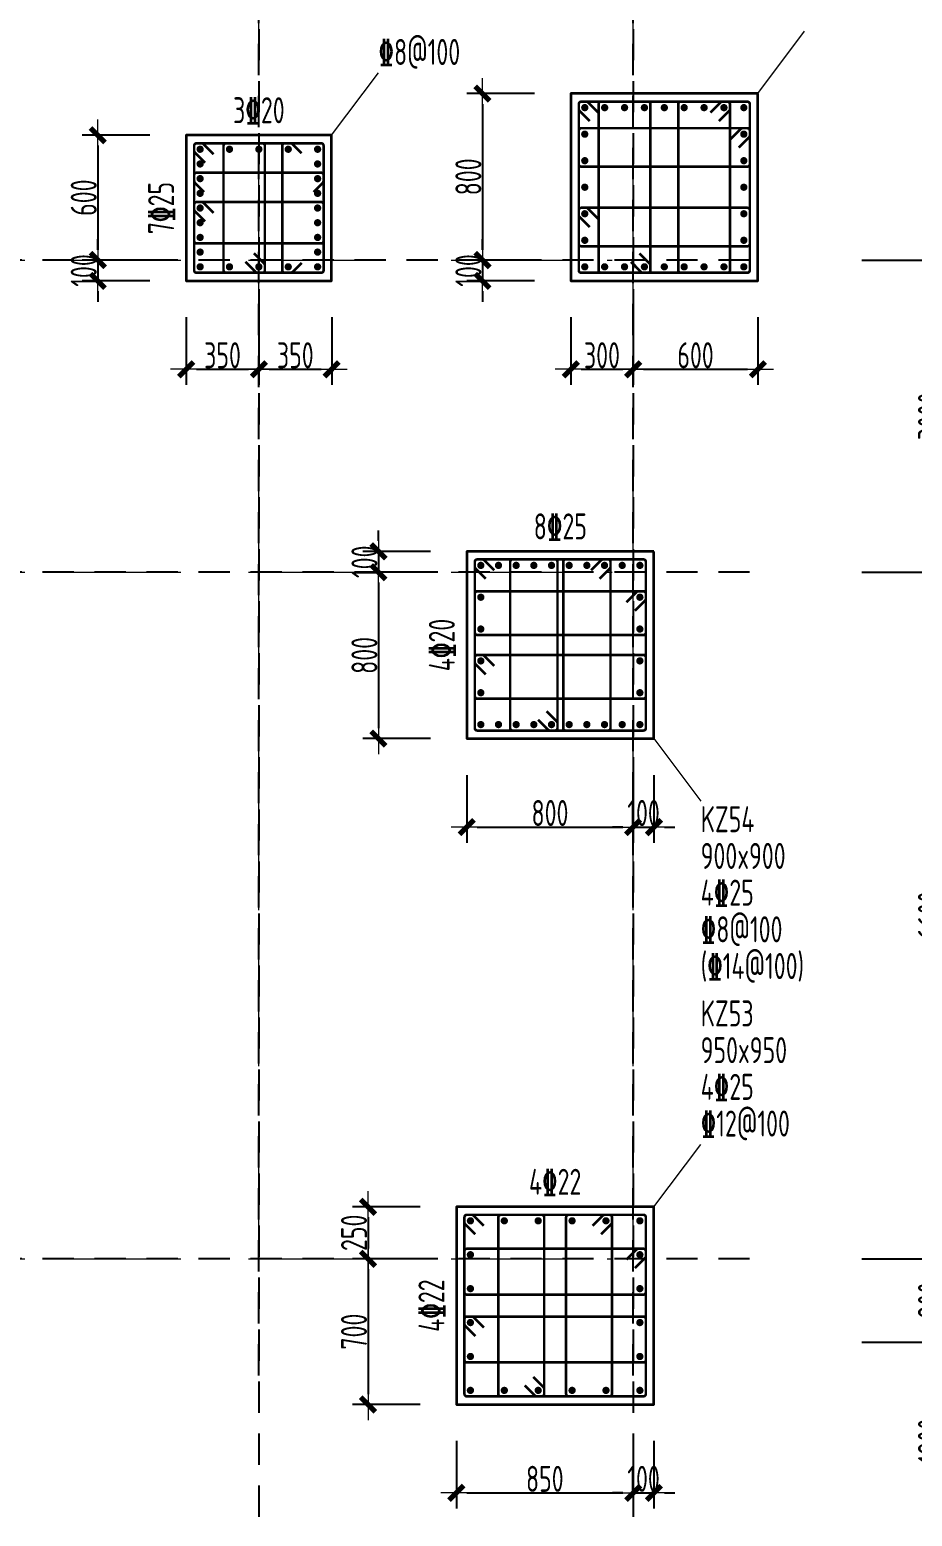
# Model space of a CAD drawing. Header units: millimetres. Extents: x 539196 to 807275, y 431843 to 1156631.
# Drawn here: x 644063 to 652553, y 907384 to 921673 of the extents above; entities that cross this region are included whole.
import ezdxf
from ezdxf.enums import TextEntityAlignment as Align

# ---------------------------------------------------------------- set-up
doc = ezdxf.new("R2010")
doc.units = ezdxf.units.MM
doc.header["$MEASUREMENT"] = 0
for name, pattern in [('DOTE', [2.42, 2, -0.2, 0.02, -0.2]), ('点划线', [1850, 1200, -300, 50, -300]), ('虚线', [500, 300, -200])]:
    doc.linetypes.add(name, pattern=pattern)
doc.layers.add('DOTE', color=1, linetype='DOTE')
for name, color, linetype, lineweight in [('柱原位标注', 7, 'Continuous', 18), ('柱尺寸标注', 3, 'Continuous', 18), ('柱标注引线', 2, 'Continuous', 18), ('柱箍筋', 1, 'Continuous', 25), ('柱纵筋', 1, 'Continuous', 70), ('柱集中标注', 2, 'Continuous', 18), ('砼柱', 2, 'Continuous', 35), ('网格', 9, '点划线', 18), ('轴线标注', 3, 'Continuous', 18)]:
    doc.layers.add(name, color=color, linetype=linetype, lineweight=lineweight)
doc.styles.add('样式 1_yjk_yjk_yjk_yjk', font='yjkeng.shx', dxfattribs={"width": 0.7, "bigfont": 'yjkchn.shx'})
doc.dimstyles.new('盈建科结构_yjk_yjk_yjk_yjk', dxfattribs={"dimscale": 100, "dimtxt": 2.5, "dimasz": 1, "dimexe": 1.5, "dimexo": 0.625, "dimgap": 0.1, "dimtad": 1, "dimdec": 0, "dimrnd": 1, "dimzin": 0, "dimdsep": 46, "dimtxsty": '样式 1_yjk_yjk_yjk_yjk', "dimblk": '_yjkbk', "dimblk1": 'ARCHTICK', "dimblk2": 'ARCHTICK', "dimcen": 0.09, "dimadec": 0, "dimazin": 0, "dimtfac": 1, "dimtdec": 4, "dimtix": 1, "dimtmove": 2, "dimatfit": 3, "dimfxl": 0, "dimtolj": 1, "dimtzin": 0, "dimarcsym": 0})

# ---------------------------------------------------------------- blocks, each defined once
blk = doc.blocks.new('_yjkbk')
blk.add_line((-1, 0), (1.5, 0))
blk.add_lwpolyline([(-0.7, -0.7, 0.5, 0.5, 0), (0.7, 0.7, 0.5, 0.5, 0)], format="xyseb")
blk = doc.blocks.new('*D1530')
at = {"layer": 'Defpoints', "color": 0}
for p in [(645568, 919259), (646268, 919259), (646268, 918409)]:
    blk.add_point(p, dxfattribs=at)
at = {"layer": '柱尺寸标注', "color": 0, "lineweight": -2}
for p, q in [((645568, 918909), (645568, 918259)), ((646268, 918909), (646268, 918259)), ((645668, 918409), (646168, 918409))]:
    blk.add_line(p, q, dxfattribs=at)
at = {"layer": '柱尺寸标注', "color": 0, "lineweight": -2, "xscale": 100, "yscale": 100, "zscale": 100, "rotation": 180}
blk.add_blockref('_yjkbk', (645568, 918409), dxfattribs=at)
at = {"layer": '柱尺寸标注', "color": 0, "lineweight": -2, "xscale": 100, "yscale": 100, "zscale": 100}
blk.add_blockref('_yjkbk', (646268, 918409), dxfattribs=at)
at = {"layer": '柱尺寸标注', "color": 0, "insert": (645918, 918544), "char_height": 250, "attachment_point": 5, "style": '样式 1_yjk_yjk_yjk_yjk'}
blk.add_mtext('\\A1;350', dxfattribs=at)
blk = doc.blocks.new('_ARCHTICK')
at = {"color": 0, "linetype": 'ByBlock', "const_width": 0.15}
blk.add_lwpolyline([(-0.5, -0.5), (0.5, 0.5)], dxfattribs=at)
blk = doc.blocks.new('*D1531')
at = {"layer": 'Defpoints', "color": 0}
for p in [(646268, 919259), (646968, 919259), (646968, 918409)]:
    blk.add_point(p, dxfattribs=at)
at = {"layer": '柱尺寸标注', "color": 0, "lineweight": -2}
for p, q in [((646268, 918909), (646268, 918259)), ((646968, 918909), (646968, 918259)), ((646368, 918409), (646868, 918409))]:
    blk.add_line(p, q, dxfattribs=at)
at = {"layer": '柱尺寸标注', "color": 0, "lineweight": -2, "xscale": 100, "yscale": 100, "zscale": 100, "rotation": 180}
blk.add_blockref('_yjkbk', (646268, 918409), dxfattribs=at)
at = {"layer": '柱尺寸标注', "color": 0, "lineweight": -2, "xscale": 100, "yscale": 100, "zscale": 100}
blk.add_blockref('_yjkbk', (646968, 918409), dxfattribs=at)
at = {"layer": '柱尺寸标注', "color": 0, "insert": (646618, 918544), "char_height": 250, "attachment_point": 5, "style": '样式 1_yjk_yjk_yjk_yjk'}
blk.add_mtext('\\A1;350', dxfattribs=at)
blk = doc.blocks.new('*D1532')
at = {"layer": 'Defpoints', "color": 0}
for p in [(645568, 920659), (644718, 919459), (645568, 919459)]:
    blk.add_point(p, dxfattribs=at)
at = {"layer": '柱尺寸标注', "color": 0, "lineweight": -2}
for p, q in [((645218, 920659), (644568, 920659)), ((644718, 920559), (644718, 919559)), ((645218, 919459), (644568, 919459))]:
    blk.add_line(p, q, dxfattribs=at)
at = {"layer": '柱尺寸标注', "color": 0, "lineweight": -2, "xscale": 100, "yscale": 100, "zscale": 100}
for p, rotation in [((644718, 920659), 90), ((644718, 919459), 270)]:
    blk.add_blockref('_yjkbk', p, dxfattribs=dict(at, rotation=rotation))
at = {"layer": '柱尺寸标注', "color": 0, "insert": (644583, 920059), "char_height": 250, "attachment_point": 5, "rotation": 90, "style": '样式 1_yjk_yjk_yjk_yjk'}
blk.add_mtext('\\A1;600', dxfattribs=at)
blk = doc.blocks.new('*D1533')
at = {"layer": 'Defpoints', "color": 0}
for p in [(645568, 919459), (644718, 919259), (645568, 919259)]:
    blk.add_point(p, dxfattribs=at)
at = {"layer": '柱尺寸标注', "color": 0, "lineweight": -2}
for p, q in [((644718, 919559), (644718, 919659)), ((645218, 919459), (644568, 919459)), ((644718, 919459), (644718, 919259)), ((645218, 919259), (644568, 919259)), ((644718, 919159), (644718, 919059))]:
    blk.add_line(p, q, dxfattribs=at)
at = {"layer": '柱尺寸标注', "color": 0, "lineweight": -2, "xscale": 100, "yscale": 100, "zscale": 100}
for p, rotation in [((644718, 919459), 270), ((644718, 919259), 90)]:
    blk.add_blockref('_yjkbk', p, dxfattribs=dict(at, rotation=rotation))
at = {"layer": '柱尺寸标注', "color": 0, "insert": (644583, 919359), "char_height": 250, "attachment_point": 5, "rotation": 90, "style": '样式 1_yjk_yjk_yjk_yjk'}
blk.add_mtext('\\A1;100', dxfattribs=at)
blk = doc.blocks.new('*D1538')
at = {"layer": 'Defpoints', "color": 0}
for p in [(648168, 908459), (649868, 908459), (649868, 907609)]:
    blk.add_point(p, dxfattribs=at)
at = {"layer": '柱尺寸标注', "color": 0, "lineweight": -2}
for p, q in [((648168, 908109), (648168, 907459)), ((649868, 908109), (649868, 907459)), ((648268, 907609), (649768, 907609))]:
    blk.add_line(p, q, dxfattribs=at)
at = {"layer": '柱尺寸标注', "color": 0, "lineweight": -2, "xscale": 100, "yscale": 100, "zscale": 100, "rotation": 180}
blk.add_blockref('_yjkbk', (648168, 907609), dxfattribs=at)
at = {"layer": '柱尺寸标注', "color": 0, "lineweight": -2, "xscale": 100, "yscale": 100, "zscale": 100}
blk.add_blockref('_yjkbk', (649868, 907609), dxfattribs=at)
at = {"layer": '柱尺寸标注', "color": 0, "insert": (649018, 907744), "char_height": 250, "attachment_point": 5, "style": '样式 1_yjk_yjk_yjk_yjk'}
blk.add_mtext('\\A1;850', dxfattribs=at)
blk = doc.blocks.new('*D1539')
at = {"layer": 'Defpoints', "color": 0}
for p in [(649868, 908459), (650068, 908459), (650068, 907609)]:
    blk.add_point(p, dxfattribs=at)
at = {"layer": '柱尺寸标注', "color": 0, "lineweight": -2}
for p, q in [((649868, 908109), (649868, 907459)), ((650068, 908109), (650068, 907459)), ((649768, 907609), (649668, 907609)), ((649868, 907609), (650068, 907609)), ((650168, 907609), (650268, 907609))]:
    blk.add_line(p, q, dxfattribs=at)
at = {"layer": '柱尺寸标注', "color": 0, "lineweight": -2, "xscale": 100, "yscale": 100, "zscale": 100}
blk.add_blockref('_yjkbk', (649868, 907609), dxfattribs=at)
at = {"layer": '柱尺寸标注', "color": 0, "lineweight": -2, "xscale": 100, "yscale": 100, "zscale": 100, "rotation": 180}
blk.add_blockref('_yjkbk', (650068, 907609), dxfattribs=at)
at = {"layer": '柱尺寸标注', "color": 0, "insert": (649968, 907744), "char_height": 250, "attachment_point": 5, "style": '样式 1_yjk_yjk_yjk_yjk'}
blk.add_mtext('\\A1;100', dxfattribs=at)
blk = doc.blocks.new('*D1540')
at = {"layer": 'Defpoints', "color": 0}
for p in [(648168, 910359), (647318, 909859), (648168, 909859)]:
    blk.add_point(p, dxfattribs=at)
at = {"layer": '柱尺寸标注', "color": 0, "lineweight": -2}
for p, q in [((647818, 910359), (647168, 910359)), ((647318, 910259), (647318, 909959)), ((647818, 909859), (647168, 909859))]:
    blk.add_line(p, q, dxfattribs=at)
at = {"layer": '柱尺寸标注', "color": 0, "lineweight": -2, "xscale": 100, "yscale": 100, "zscale": 100}
for p, rotation in [((647318, 910359), 90), ((647318, 909859), 270)]:
    blk.add_blockref('_yjkbk', p, dxfattribs=dict(at, rotation=rotation))
at = {"layer": '柱尺寸标注', "color": 0, "insert": (647183, 910109), "char_height": 250, "attachment_point": 5, "rotation": 90, "style": '样式 1_yjk_yjk_yjk_yjk'}
blk.add_mtext('\\A1;250', dxfattribs=at)
blk = doc.blocks.new('*D1541')
at = {"layer": 'Defpoints', "color": 0}
for p in [(648168, 909859), (647318, 908459), (648168, 908459)]:
    blk.add_point(p, dxfattribs=at)
at = {"layer": '柱尺寸标注', "color": 0, "lineweight": -2}
for p, q in [((647818, 909859), (647168, 909859)), ((647318, 909759), (647318, 908559)), ((647818, 908459), (647168, 908459))]:
    blk.add_line(p, q, dxfattribs=at)
at = {"layer": '柱尺寸标注', "color": 0, "lineweight": -2, "xscale": 100, "yscale": 100, "zscale": 100}
for p, rotation in [((647318, 909859), 90), ((647318, 908459), 270)]:
    blk.add_blockref('_yjkbk', p, dxfattribs=dict(at, rotation=rotation))
at = {"layer": '柱尺寸标注', "color": 0, "insert": (647183, 909159), "char_height": 250, "attachment_point": 5, "rotation": 90, "style": '样式 1_yjk_yjk_yjk_yjk'}
blk.add_mtext('\\A1;700', dxfattribs=at)
blk = doc.blocks.new('*D1542')
at = {"layer": 'Defpoints', "color": 0}
for p in [(648268, 914859), (649868, 914859), (649868, 914009)]:
    blk.add_point(p, dxfattribs=at)
at = {"layer": '柱尺寸标注', "color": 0, "lineweight": -2}
for p, q in [((648268, 914509), (648268, 913859)), ((649868, 914509), (649868, 913859)), ((648368, 914009), (649768, 914009))]:
    blk.add_line(p, q, dxfattribs=at)
at = {"layer": '柱尺寸标注', "color": 0, "lineweight": -2, "xscale": 100, "yscale": 100, "zscale": 100, "rotation": 180}
blk.add_blockref('_yjkbk', (648268, 914009), dxfattribs=at)
at = {"layer": '柱尺寸标注', "color": 0, "lineweight": -2, "xscale": 100, "yscale": 100, "zscale": 100}
blk.add_blockref('_yjkbk', (649868, 914009), dxfattribs=at)
at = {"layer": '柱尺寸标注', "color": 0, "insert": (649068, 914144), "char_height": 250, "attachment_point": 5, "style": '样式 1_yjk_yjk_yjk_yjk'}
blk.add_mtext('\\A1;800', dxfattribs=at)
blk = doc.blocks.new('*D1543')
at = {"layer": 'Defpoints', "color": 0}
for p in [(649868, 914859), (650068, 914859), (650068, 914009)]:
    blk.add_point(p, dxfattribs=at)
at = {"layer": '柱尺寸标注', "color": 0, "lineweight": -2}
for p, q in [((649868, 914509), (649868, 913859)), ((650068, 914509), (650068, 913859)), ((649768, 914009), (649668, 914009)), ((649868, 914009), (650068, 914009)), ((650168, 914009), (650268, 914009))]:
    blk.add_line(p, q, dxfattribs=at)
at = {"layer": '柱尺寸标注', "color": 0, "lineweight": -2, "xscale": 100, "yscale": 100, "zscale": 100}
blk.add_blockref('_yjkbk', (649868, 914009), dxfattribs=at)
at = {"layer": '柱尺寸标注', "color": 0, "lineweight": -2, "xscale": 100, "yscale": 100, "zscale": 100, "rotation": 180}
blk.add_blockref('_yjkbk', (650068, 914009), dxfattribs=at)
at = {"layer": '柱尺寸标注', "color": 0, "insert": (649968, 914144), "char_height": 250, "attachment_point": 5, "style": '样式 1_yjk_yjk_yjk_yjk'}
blk.add_mtext('\\A1;100', dxfattribs=at)
blk = doc.blocks.new('*D1544')
at = {"layer": 'Defpoints', "color": 0}
for p in [(648268, 916659), (647418, 916459), (648268, 916459)]:
    blk.add_point(p, dxfattribs=at)
at = {"layer": '柱尺寸标注', "color": 0, "lineweight": -2}
for p, q in [((647418, 916759), (647418, 916859)), ((647918, 916659), (647268, 916659)), ((647418, 916659), (647418, 916459)), ((647918, 916459), (647268, 916459)), ((647418, 916359), (647418, 916259))]:
    blk.add_line(p, q, dxfattribs=at)
at = {"layer": '柱尺寸标注', "color": 0, "lineweight": -2, "xscale": 100, "yscale": 100, "zscale": 100}
for p, rotation in [((647418, 916659), 270), ((647418, 916459), 90)]:
    blk.add_blockref('_yjkbk', p, dxfattribs=dict(at, rotation=rotation))
at = {"layer": '柱尺寸标注', "color": 0, "insert": (647283, 916559), "char_height": 250, "attachment_point": 5, "rotation": 90, "style": '样式 1_yjk_yjk_yjk_yjk'}
blk.add_mtext('\\A1;100', dxfattribs=at)
blk = doc.blocks.new('*D1545')
at = {"layer": 'Defpoints', "color": 0}
for p in [(648268, 916459), (647418, 914859), (648268, 914859)]:
    blk.add_point(p, dxfattribs=at)
at = {"layer": '柱尺寸标注', "color": 0, "lineweight": -2}
for p, q in [((647918, 916459), (647268, 916459)), ((647418, 916359), (647418, 914959)), ((647918, 914859), (647268, 914859))]:
    blk.add_line(p, q, dxfattribs=at)
at = {"layer": '柱尺寸标注', "color": 0, "lineweight": -2, "xscale": 100, "yscale": 100, "zscale": 100}
for p, rotation in [((647418, 916459), 90), ((647418, 914859), 270)]:
    blk.add_blockref('_yjkbk', p, dxfattribs=dict(at, rotation=rotation))
at = {"layer": '柱尺寸标注', "color": 0, "insert": (647283, 915659), "char_height": 250, "attachment_point": 5, "rotation": 90, "style": '样式 1_yjk_yjk_yjk_yjk'}
blk.add_mtext('\\A1;800', dxfattribs=at)
blk = doc.blocks.new('*D1546')
at = {"layer": 'Defpoints', "color": 0}
for p in [(649268, 919259), (649868, 919259), (649868, 918409)]:
    blk.add_point(p, dxfattribs=at)
at = {"layer": '柱尺寸标注', "color": 0, "lineweight": -2}
for p, q in [((649268, 918909), (649268, 918259)), ((649868, 918909), (649868, 918259)), ((649368, 918409), (649768, 918409))]:
    blk.add_line(p, q, dxfattribs=at)
at = {"layer": '柱尺寸标注', "color": 0, "lineweight": -2, "xscale": 100, "yscale": 100, "zscale": 100, "rotation": 180}
blk.add_blockref('_yjkbk', (649268, 918409), dxfattribs=at)
at = {"layer": '柱尺寸标注', "color": 0, "lineweight": -2, "xscale": 100, "yscale": 100, "zscale": 100}
blk.add_blockref('_yjkbk', (649868, 918409), dxfattribs=at)
at = {"layer": '柱尺寸标注', "color": 0, "insert": (649568, 918544), "char_height": 250, "attachment_point": 5, "style": '样式 1_yjk_yjk_yjk_yjk'}
blk.add_mtext('\\A1;300', dxfattribs=at)
blk = doc.blocks.new('*D1547')
at = {"layer": 'Defpoints', "color": 0}
for p in [(649868, 919259), (651068, 919259), (651068, 918409)]:
    blk.add_point(p, dxfattribs=at)
at = {"layer": '柱尺寸标注', "color": 0, "lineweight": -2}
for p, q in [((649868, 918909), (649868, 918259)), ((651068, 918909), (651068, 918259)), ((649968, 918409), (650968, 918409))]:
    blk.add_line(p, q, dxfattribs=at)
at = {"layer": '柱尺寸标注', "color": 0, "lineweight": -2, "xscale": 100, "yscale": 100, "zscale": 100, "rotation": 180}
blk.add_blockref('_yjkbk', (649868, 918409), dxfattribs=at)
at = {"layer": '柱尺寸标注', "color": 0, "lineweight": -2, "xscale": 100, "yscale": 100, "zscale": 100}
blk.add_blockref('_yjkbk', (651068, 918409), dxfattribs=at)
at = {"layer": '柱尺寸标注', "color": 0, "insert": (650468, 918544), "char_height": 250, "attachment_point": 5, "style": '样式 1_yjk_yjk_yjk_yjk'}
blk.add_mtext('\\A1;600', dxfattribs=at)
blk = doc.blocks.new('*D1548')
at = {"layer": 'Defpoints', "color": 0}
for p in [(649268, 921059), (648418, 919459), (649268, 919459)]:
    blk.add_point(p, dxfattribs=at)
at = {"layer": '柱尺寸标注', "color": 0, "lineweight": -2}
for p, q in [((648918, 921059), (648268, 921059)), ((648418, 920959), (648418, 919559)), ((648918, 919459), (648268, 919459))]:
    blk.add_line(p, q, dxfattribs=at)
at = {"layer": '柱尺寸标注', "color": 0, "lineweight": -2, "xscale": 100, "yscale": 100, "zscale": 100}
for p, rotation in [((648418, 921059), 90), ((648418, 919459), 270)]:
    blk.add_blockref('_yjkbk', p, dxfattribs=dict(at, rotation=rotation))
at = {"layer": '柱尺寸标注', "color": 0, "insert": (648283, 920259), "char_height": 250, "attachment_point": 5, "rotation": 90, "style": '样式 1_yjk_yjk_yjk_yjk'}
blk.add_mtext('\\A1;800', dxfattribs=at)
blk = doc.blocks.new('*D1549')
at = {"layer": 'Defpoints', "color": 0}
for p in [(649268, 919459), (648418, 919259), (649268, 919259)]:
    blk.add_point(p, dxfattribs=at)
at = {"layer": '柱尺寸标注', "color": 0, "lineweight": -2}
for p, q in [((648418, 919559), (648418, 919659)), ((648918, 919459), (648268, 919459)), ((648418, 919459), (648418, 919259)), ((648918, 919259), (648268, 919259)), ((648418, 919159), (648418, 919059))]:
    blk.add_line(p, q, dxfattribs=at)
at = {"layer": '柱尺寸标注', "color": 0, "lineweight": -2, "xscale": 100, "yscale": 100, "zscale": 100}
for p, rotation in [((648418, 919459), 270), ((648418, 919259), 90)]:
    blk.add_blockref('_yjkbk', p, dxfattribs=dict(at, rotation=rotation))
at = {"layer": '柱尺寸标注', "color": 0, "insert": (648283, 919359), "char_height": 250, "attachment_point": 5, "rotation": 90, "style": '样式 1_yjk_yjk_yjk_yjk'}
blk.add_mtext('\\A1;100', dxfattribs=at)
blk = doc.blocks.new('*D1601')
at = {"layer": 'Defpoints', "color": 0}
for p in [(649868, 926059), (649868, 919459), (652868, 919459)]:
    blk.add_point(p, dxfattribs=at)
at = {"layer": '轴线标注', "color": 0, "lineweight": -2}
for p, q in [((652068, 926059), (653018, 926059)), ((652868, 925959), (652868, 919559)), ((652068, 919459), (653018, 919459))]:
    blk.add_line(p, q, dxfattribs=at)
at = {"layer": '轴线标注', "color": 0, "lineweight": -2, "xscale": 100, "yscale": 100, "zscale": 100}
for p, rotation in [((652868, 926059), 90), ((652868, 919459), 270)]:
    blk.add_blockref('_yjkbk', p, dxfattribs=dict(at, rotation=rotation))
at = {"layer": '轴线标注', "color": 0, "insert": (652733, 922759), "char_height": 250, "attachment_point": 5, "rotation": 90, "style": '样式 1_yjk_yjk_yjk_yjk'}
blk.add_mtext('\\A1;6600', dxfattribs=at)
blk = doc.blocks.new('*D1603')
at = {"layer": 'Defpoints', "color": 0}
for p in [(649868, 919459), (649868, 916459), (652868, 916459)]:
    blk.add_point(p, dxfattribs=at)
at = {"layer": '轴线标注', "color": 0, "lineweight": -2}
for p, q in [((652068, 919459), (653018, 919459)), ((652868, 919359), (652868, 916559)), ((652068, 916459), (653018, 916459))]:
    blk.add_line(p, q, dxfattribs=at)
at = {"layer": '轴线标注', "color": 0, "lineweight": -2, "xscale": 100, "yscale": 100, "zscale": 100}
for p, rotation in [((652868, 919459), 90), ((652868, 916459), 270)]:
    blk.add_blockref('_yjkbk', p, dxfattribs=dict(at, rotation=rotation))
at = {"layer": '轴线标注', "color": 0, "insert": (652733, 917959), "char_height": 250, "attachment_point": 5, "rotation": 90, "style": '样式 1_yjk_yjk_yjk_yjk'}
blk.add_mtext('\\A1;3000', dxfattribs=at)
blk = doc.blocks.new('*D1605')
at = {"layer": 'Defpoints', "color": 0}
for p in [(649868, 916459), (649868, 909859), (652868, 909859)]:
    blk.add_point(p, dxfattribs=at)
at = {"layer": '轴线标注', "color": 0, "lineweight": -2}
for p, q in [((652068, 916459), (653018, 916459)), ((652868, 916359), (652868, 909959)), ((652068, 909859), (653018, 909859))]:
    blk.add_line(p, q, dxfattribs=at)
at = {"layer": '轴线标注', "color": 0, "lineweight": -2, "xscale": 100, "yscale": 100, "zscale": 100}
for p, rotation in [((652868, 916459), 90), ((652868, 909859), 270)]:
    blk.add_blockref('_yjkbk', p, dxfattribs=dict(at, rotation=rotation))
at = {"layer": '轴线标注', "color": 0, "insert": (652733, 913159), "char_height": 250, "attachment_point": 5, "rotation": 90, "style": '样式 1_yjk_yjk_yjk_yjk'}
blk.add_mtext('\\A1;6600', dxfattribs=at)
blk = doc.blocks.new('*D1607')
at = {"layer": 'Defpoints', "color": 0}
for p in [(649868, 909859), (649868, 909059), (652868, 909059)]:
    blk.add_point(p, dxfattribs=at)
at = {"layer": '轴线标注', "color": 0, "lineweight": -2}
for p, q in [((652068, 909859), (653018, 909859)), ((652868, 909759), (652868, 909159)), ((652068, 909059), (653018, 909059))]:
    blk.add_line(p, q, dxfattribs=at)
at = {"layer": '轴线标注', "color": 0, "lineweight": -2, "xscale": 100, "yscale": 100, "zscale": 100}
for p, rotation in [((652868, 909859), 90), ((652868, 909059), 270)]:
    blk.add_blockref('_yjkbk', p, dxfattribs=dict(at, rotation=rotation))
at = {"layer": '轴线标注', "color": 0, "insert": (652733, 909459), "char_height": 250, "attachment_point": 5, "rotation": 90, "style": '样式 1_yjk_yjk_yjk_yjk'}
blk.add_mtext('\\A1;800', dxfattribs=at)
blk = doc.blocks.new('*D1609')
at = {"layer": 'Defpoints', "color": 0}
for p in [(649868, 909059), (649868, 907159), (652868, 907159)]:
    blk.add_point(p, dxfattribs=at)
at = {"layer": '轴线标注', "color": 0, "lineweight": -2}
for p, q in [((652068, 909059), (653018, 909059)), ((652868, 908959), (652868, 907259)), ((652068, 907159), (653018, 907159))]:
    blk.add_line(p, q, dxfattribs=at)
at = {"layer": '轴线标注', "color": 0, "lineweight": -2, "xscale": 100, "yscale": 100, "zscale": 100}
for p, rotation in [((652868, 909059), 90), ((652868, 907159), 270)]:
    blk.add_blockref('_yjkbk', p, dxfattribs=dict(at, rotation=rotation))
at = {"layer": '轴线标注', "color": 0, "insert": (652733, 908109), "char_height": 250, "attachment_point": 5, "rotation": 90, "style": '样式 1_yjk_yjk_yjk_yjk'}
blk.add_mtext('\\A1;1900', dxfattribs=at)
blk = doc.blocks.new('jzzw')
at = {"layer": 'DOTE', "color": 1, "linetype": '虚线'}
for p, q in [((947786, 872027), (947786, 890469)), ((947786, 890469), (947786, 834829)), ((951386, 872027), (951386, 890469)), ((951386, 890469), (951386, 834829)), ((952506, 882749), (911886, 882749)), ((952506, 879749), (911886, 879749)), ((952506, 873149), (912186, 873149))]:
    blk.add_line(p, q, dxfattribs=at)

msp = doc.modelspace()

# ---------------------------------------------------------------- linework, layer by layer
at = {"layer": '柱标注引线'}
for p, q in [((651067.6, 921059.2), (651517.6, 921659.2)), ((646967.6, 920659.2), (647417.6, 921259.2)), ((650067.6, 914859.2), (650517.6, 914259.2)), ((650067.6, 910359.2), (650517.6, 910959.2))]:
    msp.add_line(p, q, dxfattribs=at)
at = {"layer": '柱箍筋', "const_width": 25}
for points in [[(649531.6, 920876.5), (649433.4, 920974.8, 0.1989124), (649416.6, 920981.7), (649368.8, 920981.7, 0.4142136), (649345.1, 920958), (649345.1, 919360.5, 0.4142136), (649368.8, 919336.7), (650966.3, 919336.7, 0.4142136), (650990.1, 919360.5), (650990.1, 920958, 0.4142136), (650966.3, 920981.7), (649368.8, 920981.7, 0.4142136), (649345.1, 920958), (649345.1, 920910.2, 0.1989124), (649352, 920893.5), (649450.3, 920795.2)], [(649847.3, 919442), (649945.6, 919343.7, 0.1989124), (649962.4, 919336.7), (650010.1, 919336.7, 0.4142136), (650033.8, 919360.5), (650033.8, 920958, 0.4142136), (650010.1, 920981.7), (649560.1, 920981.7, 0.4142136), (649536.3, 920958), (649536.3, 919360.5, 0.4142136), (649560.1, 919336.7), (650010.1, 919336.7, 0.4142136), (650033.8, 919360.5), (650033.8, 919408.2, 0.1989124), (650026.9, 919425), (649928.6, 919523.3)], [(650612.3, 920876.5), (650710.6, 920974.8, -0.1989124), (650727.4, 920981.7), (650775.1, 920981.7, -0.4142136), (650798.8, 920958), (650798.8, 919360.5, -0.4142136), (650775.1, 919336.7), (650325.1, 919336.7, -0.4142136), (650301.3, 919360.5), (650301.3, 920958, -0.4142136), (650325.1, 920981.7), (650775.1, 920981.7, -0.4142136), (650798.8, 920958), (650798.8, 920910.2, -0.1989124), (650791.9, 920893.5), (650693.6, 920795.2)], [(650884.9, 920540.2), (650983.1, 920638.5, 0.1989124), (650990.1, 920655.2), (650990.1, 920703, 0.4142136), (650966.3, 920726.7), (649368.8, 920726.7, 0.4142136), (649345.1, 920703), (649345.1, 920380.5, 0.4142136), (649368.8, 920356.7), (650966.3, 920356.7, 0.4142136), (650990.1, 920380.5), (650990.1, 920703, 0.4142136), (650966.3, 920726.7), (650918.6, 920726.7, 0.1989124), (650901.8, 920719.8), (650803.5, 920621.5)], [(645831.6, 920476.5), (645733.4, 920574.8, 0.1989124), (645716.6, 920581.7), (645668.8, 920581.7, 0.4142136), (645645.1, 920558), (645645.1, 919360.5, 0.4142136), (645668.8, 919336.7), (646866.3, 919336.7, 0.4142136), (646890.1, 919360.5), (646890.1, 920558, 0.4142136), (646866.3, 920581.7), (645668.8, 920581.7, 0.4142136), (645645.1, 920558), (645645.1, 920510.2, 0.1989124), (645652, 920493.5), (645750.3, 920395.2)], [(646138.5, 919442), (646236.8, 919343.7, 0.1989124), (646253.6, 919336.7), (646301.3, 919336.7, 0.4142136), (646325.1, 919360.5), (646325.1, 920558, 0.4142136), (646301.3, 920581.7), (645951.3, 920581.7, 0.4142136), (645927.6, 920558), (645927.6, 919360.5, 0.4142136), (645951.3, 919336.7), (646301.3, 919336.7, 0.4142136), (646325.1, 919360.5), (646325.1, 919408.2, 0.1989124), (646318.1, 919425), (646219.9, 919523.3)], [(646679.1, 919432.1), (646590.7, 919343.7, -0.131362), (646564.1, 919336.7), (646516.3, 919336.7, -0.4142136), (646492.6, 919360.5), (646492.6, 920558, -0.4142136), (646516.3, 920581.7), (646564.1, 920581.7, -0.131362), (646590.7, 920574.8), (646679.1, 920486.4)], [(645740.4, 920112.7), (645652, 920201.1, -0.131362), (645645.1, 920227.7), (645645.1, 920275.5, -0.4142136), (645668.8, 920299.2), (646866.3, 920299.2, -0.4142136), (646890.1, 920275.5), (646890.1, 920227.7, -0.131362), (646883.1, 920201.1), (646794.7, 920112.7)], [(645750.3, 919830.2), (645652, 919928.5, -0.1989124), (645645.1, 919945.2), (645645.1, 919993, -0.4142136), (645668.8, 920016.7), (646866.3, 920016.7, -0.4142136), (646890.1, 919993), (646890.1, 919643, -0.4142136), (646866.3, 919619.2), (645668.8, 919619.2, -0.4142136), (645645.1, 919643), (645645.1, 919993, -0.4142136), (645668.8, 920016.7), (645716.6, 920016.7, -0.1989124), (645733.4, 920009.8), (645831.6, 919911.5)], [(649450.3, 919775.2), (649352, 919873.5, -0.1989124), (649345.1, 919890.2), (649345.1, 919938, -0.4142136), (649368.8, 919961.7), (650966.3, 919961.7, -0.4142136), (650990.1, 919938), (650990.1, 919615.5, -0.4142136), (650966.3, 919591.7), (649368.8, 919591.7, -0.4142136), (649345.1, 919615.5), (649345.1, 919938, -0.4142136), (649368.8, 919961.7), (649416.6, 919961.7, -0.1989124), (649433.4, 919954.8), (649531.6, 919856.5)], [(648531.6, 916476.5), (648433.4, 916574.8, 0.1989124), (648416.6, 916581.7), (648368.8, 916581.7, 0.4142136), (648345.1, 916558), (648345.1, 914960.5, 0.4142136), (648368.8, 914936.7), (649966.3, 914936.7, 0.4142136), (649990.1, 914960.5), (649990.1, 916558, 0.4142136), (649966.3, 916581.7), (648368.8, 916581.7, 0.4142136), (648345.1, 916558), (648345.1, 916510.2, 0.1989124), (648352, 916493.5), (648450.3, 916395.2)], [(648953.5, 915042), (649051.8, 914943.7, 0.1989124), (649068.6, 914936.7), (649116.3, 914936.7, 0.4142136), (649140.1, 914960.5), (649140.1, 916558, 0.4142136), (649116.3, 916581.7), (648708.8, 916581.7, 0.4142136), (648685.1, 916558), (648685.1, 914960.5, 0.4142136), (648708.8, 914936.7), (649116.3, 914936.7, 0.4142136), (649140.1, 914960.5), (649140.1, 915008.2, 0.1989124), (649133.1, 915025), (649034.9, 915123.3)], [(649463.5, 916476.5), (649561.8, 916574.8, -0.1989124), (649578.6, 916581.7), (649626.3, 916581.7, -0.4142136), (649650.1, 916558), (649650.1, 914960.5, -0.4142136), (649626.3, 914936.7), (649218.8, 914936.7, -0.4142136), (649195.1, 914960.5), (649195.1, 916558, -0.4142136), (649218.8, 916581.7), (649626.3, 916581.7, -0.4142136), (649650.1, 916558), (649650.1, 916510.2, -0.1989124), (649643.1, 916493.5), (649544.9, 916395.2)], [(649884.9, 916089.2), (649983.1, 916187.5, 0.1989124), (649990.1, 916204.2), (649990.1, 916252, 0.4142136), (649966.3, 916275.7), (648368.8, 916275.7, 0.4142136), (648345.1, 916252), (648345.1, 915878.5, 0.4142136), (648368.8, 915854.7), (649966.3, 915854.7, 0.4142136), (649990.1, 915878.5), (649990.1, 916252, 0.4142136), (649966.3, 916275.7), (649918.6, 916275.7, 0.1989124), (649901.8, 916268.8), (649803.5, 916170.5)], [(648450.3, 915477.2), (648352, 915575.5, -0.1989124), (648345.1, 915592.2), (648345.1, 915640, -0.4142136), (648368.8, 915663.7), (649966.3, 915663.7, -0.4142136), (649990.1, 915640), (649990.1, 915266.5, -0.4142136), (649966.3, 915242.7), (648368.8, 915242.7, -0.4142136), (648345.1, 915266.5), (648345.1, 915640, -0.4142136), (648368.8, 915663.7), (648416.6, 915663.7, -0.1989124), (648433.4, 915656.8), (648531.6, 915558.5)], [(648431.6, 910176.5), (648333.4, 910274.8, 0.1989124), (648316.6, 910281.7), (648268.8, 910281.7, 0.4142136), (648245.1, 910258), (648245.1, 908560.5, 0.4142136), (648268.8, 908536.7), (649966.3, 908536.7, 0.4142136), (649990.1, 908560.5), (649990.1, 910258, 0.4142136), (649966.3, 910281.7), (648268.8, 910281.7, 0.4142136), (648245.1, 910258), (648245.1, 910210.2, 0.1989124), (648252, 910193.5), (648350.3, 910095.2)], [(648825.5, 908642), (648923.8, 908543.7, 0.1989124), (648940.6, 908536.7), (648988.3, 908536.7, 0.4142136), (649012.1, 908560.5), (649012.1, 910258, 0.4142136), (648988.3, 910281.7), (648594.8, 910281.7, 0.4142136), (648571.1, 910258), (648571.1, 908560.5, 0.4142136), (648594.8, 908536.7), (648988.3, 908536.7, 0.4142136), (649012.1, 908560.5), (649012.1, 908608.2, 0.1989124), (649005.1, 908625), (648906.9, 908723.3)], [(649477.5, 910176.5), (649575.8, 910274.8, -0.1989124), (649592.6, 910281.7), (649640.3, 910281.7, -0.4142136), (649664.1, 910258), (649664.1, 908560.5, -0.4142136), (649640.3, 908536.7), (649246.8, 908536.7, -0.4142136), (649223.1, 908560.5), (649223.1, 910258, -0.4142136), (649246.8, 910281.7), (649640.3, 910281.7, -0.4142136), (649664.1, 910258), (649664.1, 910210.2, -0.1989124), (649657.1, 910193.5), (649558.9, 910095.2)], [(649884.9, 909769.2), (649983.1, 909867.5, 0.1989124), (649990.1, 909884.2), (649990.1, 909932, 0.4142136), (649966.3, 909955.7), (648268.8, 909955.7, 0.4142136), (648245.1, 909932), (648245.1, 909538.5, 0.4142136), (648268.8, 909514.7), (649966.3, 909514.7, 0.4142136), (649990.1, 909538.5), (649990.1, 909932, 0.4142136), (649966.3, 909955.7), (649918.6, 909955.7, 0.1989124), (649901.8, 909948.8), (649803.5, 909850.5)], [(648350.3, 909117.2), (648252, 909215.5, -0.1989124), (648245.1, 909232.2), (648245.1, 909280, -0.4142136), (648268.8, 909303.7), (649966.3, 909303.7, -0.4142136), (649990.1, 909280), (649990.1, 908886.5, -0.4142136), (649966.3, 908862.7), (648268.8, 908862.7, -0.4142136), (648245.1, 908886.5), (648245.1, 909280, -0.4142136), (648268.8, 909303.7), (648316.6, 909303.7, -0.1989124), (648333.4, 909296.8), (648431.6, 909198.5)]]:
    msp.add_lwpolyline(points, format="xyb", dxfattribs=at)
at = {"layer": '柱纵筋', "const_width": 35}
for points in [[(649420.1, 920924.2, 1), (649385.1, 920924.2, 1)], [(649611.3, 920924.2, 1), (649576.3, 920924.2, 1)], [(649802.6, 920924.2, 1), (649767.6, 920924.2, 1)], [(649993.8, 920924.2, 1), (649958.8, 920924.2, 1)], [(650185.1, 920924.2, 1), (650150.1, 920924.2, 1)], [(650376.3, 920924.2, 1), (650341.3, 920924.2, 1)], [(650567.6, 920924.2, 1), (650532.6, 920924.2, 1)], [(650758.8, 920924.2, 1), (650723.8, 920924.2, 1)], [(650950.1, 920924.2, 1), (650915.1, 920924.2, 1)], [(649420.1, 920669.2, 1), (649385.1, 920669.2, 1)], [(650950.1, 920669.2, 1), (650915.1, 920669.2, 1)], [(645720.1, 920524.2, 1), (645685.1, 920524.2, 1)], [(646002.6, 920524.2, 1), (645967.6, 920524.2, 1)], [(646285.1, 920524.2, 1), (646250.1, 920524.2, 1)], [(646567.6, 920524.2, 1), (646532.6, 920524.2, 1)], [(646850.1, 920524.2, 1), (646815.1, 920524.2, 1)], [(645720.1, 920383, 1), (645685.1, 920383, 1)], [(646850.1, 920383, 1), (646815.1, 920383, 1)], [(649420.1, 920414.2, 1), (649385.1, 920414.2, 1)], [(650950.1, 920414.2, 1), (650915.1, 920414.2, 1)], [(645720.1, 920241.7, 1), (645685.1, 920241.7, 1)], [(646850.1, 920241.7, 1), (646815.1, 920241.7, 1)], [(645720.1, 920100.5, 1), (645685.1, 920100.5, 1)], [(646850.1, 920100.5, 1), (646815.1, 920100.5, 1)], [(649420.1, 920159.2, 1), (649385.1, 920159.2, 1)], [(650950.1, 920159.2, 1), (650915.1, 920159.2, 1)], [(645720.1, 919959.2, 1), (645685.1, 919959.2, 1)], [(646850.1, 919959.2, 1), (646815.1, 919959.2, 1)], [(649420.1, 919904.2, 1), (649385.1, 919904.2, 1)], [(650950.1, 919904.2, 1), (650915.1, 919904.2, 1)], [(645720.1, 919818, 1), (645685.1, 919818, 1)], [(646850.1, 919818, 1), (646815.1, 919818, 1)], [(645720.1, 919676.7, 1), (645685.1, 919676.7, 1)], [(646850.1, 919676.7, 1), (646815.1, 919676.7, 1)], [(649420.1, 919649.2, 1), (649385.1, 919649.2, 1)], [(650950.1, 919649.2, 1), (650915.1, 919649.2, 1)], [(645720.1, 919535.5, 1), (645685.1, 919535.5, 1)], [(646850.1, 919535.5, 1), (646815.1, 919535.5, 1)], [(645720.1, 919394.2, 1), (645685.1, 919394.2, 1)], [(646002.6, 919394.2, 1), (645967.6, 919394.2, 1)], [(646285.1, 919394.2, 1), (646250.1, 919394.2, 1)], [(646567.6, 919394.2, 1), (646532.6, 919394.2, 1)], [(646850.1, 919394.2, 1), (646815.1, 919394.2, 1)], [(649420.1, 919394.2, 1), (649385.1, 919394.2, 1)], [(649611.3, 919394.2, 1), (649576.3, 919394.2, 1)], [(649802.6, 919394.2, 1), (649767.6, 919394.2, 1)], [(649993.8, 919394.2, 1), (649958.8, 919394.2, 1)], [(650185.1, 919394.2, 1), (650150.1, 919394.2, 1)], [(650376.3, 919394.2, 1), (650341.3, 919394.2, 1)], [(650567.6, 919394.2, 1), (650532.6, 919394.2, 1)], [(650758.8, 919394.2, 1), (650723.8, 919394.2, 1)], [(650950.1, 919394.2, 1), (650915.1, 919394.2, 1)], [(648420.1, 916524.2, 1), (648385.1, 916524.2, 1)], [(648590.1, 916524.2, 1), (648555.1, 916524.2, 1)], [(648760.1, 916524.2, 1), (648725.1, 916524.2, 1)], [(648930.1, 916524.2, 1), (648895.1, 916524.2, 1)], [(649100.1, 916524.2, 1), (649065.1, 916524.2, 1)], [(649270.1, 916524.2, 1), (649235.1, 916524.2, 1)], [(649440.1, 916524.2, 1), (649405.1, 916524.2, 1)], [(649610.1, 916524.2, 1), (649575.1, 916524.2, 1)], [(649780.1, 916524.2, 1), (649745.1, 916524.2, 1)], [(649950.1, 916524.2, 1), (649915.1, 916524.2, 1)], [(648420.1, 916218.2, 1), (648385.1, 916218.2, 1)], [(649950.1, 916218.2, 1), (649915.1, 916218.2, 1)], [(648420.1, 915912.2, 1), (648385.1, 915912.2, 1)], [(649950.1, 915912.2, 1), (649915.1, 915912.2, 1)], [(648420.1, 915606.2, 1), (648385.1, 915606.2, 1)], [(649950.1, 915606.2, 1), (649915.1, 915606.2, 1)], [(648420.1, 915300.2, 1), (648385.1, 915300.2, 1)], [(649950.1, 915300.2, 1), (649915.1, 915300.2, 1)], [(648420.1, 914994.2, 1), (648385.1, 914994.2, 1)], [(648590.1, 914994.2, 1), (648555.1, 914994.2, 1)], [(648760.1, 914994.2, 1), (648725.1, 914994.2, 1)], [(648930.1, 914994.2, 1), (648895.1, 914994.2, 1)], [(649100.1, 914994.2, 1), (649065.1, 914994.2, 1)], [(649270.1, 914994.2, 1), (649235.1, 914994.2, 1)], [(649440.1, 914994.2, 1), (649405.1, 914994.2, 1)], [(649610.1, 914994.2, 1), (649575.1, 914994.2, 1)], [(649780.1, 914994.2, 1), (649745.1, 914994.2, 1)], [(649950.1, 914994.2, 1), (649915.1, 914994.2, 1)], [(648320.1, 910224.2, 1), (648285.1, 910224.2, 1)], [(648646.1, 910224.2, 1), (648611.1, 910224.2, 1)], [(648972.1, 910224.2, 1), (648937.1, 910224.2, 1)], [(649298.1, 910224.2, 1), (649263.1, 910224.2, 1)], [(649624.1, 910224.2, 1), (649589.1, 910224.2, 1)], [(649950.1, 910224.2, 1), (649915.1, 910224.2, 1)], [(648320.1, 909898.2, 1), (648285.1, 909898.2, 1)], [(649950.1, 909898.2, 1), (649915.1, 909898.2, 1)], [(648320.1, 909572.2, 1), (648285.1, 909572.2, 1)], [(649950.1, 909572.2, 1), (649915.1, 909572.2, 1)], [(648320.1, 909246.2, 1), (648285.1, 909246.2, 1)], [(649950.1, 909246.2, 1), (649915.1, 909246.2, 1)], [(648320.1, 908920.2, 1), (648285.1, 908920.2, 1)], [(649950.1, 908920.2, 1), (649915.1, 908920.2, 1)], [(648320.1, 908594.2, 1), (648285.1, 908594.2, 1)], [(648646.1, 908594.2, 1), (648611.1, 908594.2, 1)], [(648972.1, 908594.2, 1), (648937.1, 908594.2, 1)], [(649298.1, 908594.2, 1), (649263.1, 908594.2, 1)], [(649624.1, 908594.2, 1), (649589.1, 908594.2, 1)], [(649950.1, 908594.2, 1), (649915.1, 908594.2, 1)]]:
    msp.add_lwpolyline(points, format="xyb", close=True, dxfattribs=at)
at = {"layer": '砼柱'}
for points in [[(651067.6, 921059.2), (649267.6, 921059.2), (649267.6, 919259.2), (651067.6, 919259.2)], [(646967.6, 920659.2), (645567.6, 920659.2), (645567.6, 919259.2), (646967.6, 919259.2)], [(650067.6, 916659.2), (648267.6, 916659.2), (648267.6, 914859.2), (650067.6, 914859.2)], [(650067.6, 910359.2), (648167.6, 910359.2), (648167.6, 908459.2), (650067.6, 908459.2)]]:
    msp.add_lwpolyline(points, close=True, dxfattribs=at)
at = {"layer": '网格'}
for p, q in [((646267.6, 919459.2), (646267.6, 926059.2)), ((649867.6, 919459.2), (649867.6, 926059.2)), ((642467.6, 919459.2), (646267.6, 919459.2)), ((646267.6, 916459.2), (646267.6, 919459.2)), ((646267.6, 919459.2), (649867.6, 919459.2)), ((649867.6, 916459.2), (649867.6, 919459.2)), ((642467.6, 916459.2), (646267.6, 916459.2)), ((646267.6, 909859.2), (646267.6, 916459.2)), ((646267.6, 916459.2), (649867.6, 916459.2)), ((649867.6, 909859.2), (649867.6, 916459.2)), ((642467.6, 909859.2), (646267.6, 909859.2)), ((646267.6, 909859.2), (649867.6, 909859.2))]:
    msp.add_line(p, q, dxfattribs=at)

# ---------------------------------------------------------------- block references
msp.add_blockref('jzzw', (-301518.2, 36710.3))

# ---------------------------------------------------------------- texts
at = {"layer": '柱原位标注', "linetype": 'Continuous', "style": '样式 1_yjk_yjk_yjk_yjk', "width": 0.7}
for s, p in [('3\x8420', (646267.6, 920699.2)), ('8\x8425', (649167.6, 916699.2)), ('4\x8422', (649117.6, 910399.2))]:
    msp.add_text(s, height=250, dxfattribs=at).set_placement(p, align=Align.BOTTOM_CENTER)
for s, p in [('7\x8425', (645527.6, 919959.2)), ('4\x8420', (648227.6, 915759.2)), ('4\x8422', (648127.6, 909409.2))]:
    msp.add_text(s, height=250, rotation=90, dxfattribs=at).set_placement(p, align=Align.BOTTOM_CENTER)
at = {"layer": '柱集中标注', "linetype": 'Continuous', "style": '样式 1_yjk_yjk_yjk_yjk', "width": 0.7}
for s, p in [('\x848@100', (647417.6, 921259.2)), ('KZ53', (650517.6, 912017.5)), ('950x950', (650517.6, 911664.7)), ('4\x8425', (650517.6, 911312)), ('\x8412@100', (650517.6, 910959.2))]:
    msp.add_text(s, height=250, dxfattribs=at).set_placement(p, align=Align.BOTTOM_LEFT)
for s, p in [('KZ54', (650517.6, 914209.2)), ('900x900', (650517.6, 913856.5)), ('4\x8425', (650517.6, 913503.7)), ('\x848@100', (650517.6, 913151)), ('(\x8414@100)', (650517.6, 912798.2))]:
    msp.add_text(s, height=250, dxfattribs=at).set_placement(p, align=Align.TOP_LEFT)

# ---------------------------------------------------------------- dimensions: what is measured, and where the dimension line sits
at = {"layer": '柱尺寸标注'}
for p1, p2, picture, middle in [((649267.6, 921059.2), (649267.6, 919459.2), '*D1548', (648282.6, 920259.2)), ((645567.6, 920659.2), (645567.6, 919459.2), '*D1532', (644582.6, 920059.2)), ((645567.6, 919459.2), (645567.6, 919259.2), '*D1533', (644582.6, 919359.2)), ((649267.6, 919459.2), (649267.6, 919259.2), '*D1549', (648282.6, 919359.2)), ((645567.6, 919259.2), (646267.6, 919259.2), '*D1530', (645917.6, 918544.2)), ((646267.6, 919259.2), (646967.6, 919259.2), '*D1531', (646617.6, 918544.2)), ((649267.6, 919259.2), (649867.6, 919259.2), '*D1546', (649567.6, 918544.2)), ((649867.6, 919259.2), (651067.6, 919259.2), '*D1547', (650467.6, 918544.2)), ((648267.6, 916659.2), (648267.6, 916459.2), '*D1544', (647282.6, 916559.2)), ((648267.6, 916459.2), (648267.6, 914859.2), '*D1545', (647282.6, 915659.2)), ((648267.6, 914859.2), (649867.6, 914859.2), '*D1542', (649067.6, 914144.2)), ((649867.6, 914859.2), (650067.6, 914859.2), '*D1543', (649967.6, 914144.2)), ((648167.6, 910359.2), (648167.6, 909859.2), '*D1540', (647182.6, 910109.2)), ((648167.6, 909859.2), (648167.6, 908459.2), '*D1541', (647182.6, 909159.2)), ((648167.6, 908459.2), (649867.6, 908459.2), '*D1538', (649017.6, 907744.2)), ((649867.6, 908459.2), (650067.6, 908459.2), '*D1539', (649967.6, 907744.2))]:
    dim = msp.add_aligned_dim(p1=p1, p2=p2, distance=-850, dimstyle='盈建科结构_yjk_yjk_yjk_yjk', override={"dimscale": 100, "dimtxt": 2.5, "dimasz": 1, "dimexe": 1.5, "dimexo": 3.5, "dimgap": 0.1, "dimtad": 1, "dimlfac": 0.5, "dimrnd": 5, "dimdle": 0, "dimfxlon": 0}, dxfattribs=at)
    dim.commit()
    dim.dimension.update_dxf_attribs({"geometry": picture, "text_midpoint": middle})
at = {"layer": '轴线标注'}
for p1, p2, picture, middle in [((649867.6, 926059.2), (649867.6, 919459.2), '*D1601', (652732.6, 922759.2)), ((649867.6, 919459.2), (649867.6, 916459.2), '*D1603', (652732.6, 917959.2)), ((649867.6, 916459.2), (649867.6, 909859.2), '*D1605', (652732.6, 913159.2)), ((649867.6, 909859.2), (649867.6, 909059.2), '*D1607', (652732.6, 909459.2)), ((649867.6, 909059.2), (649867.6, 907159.2), '*D1609', (652732.6, 908109.2))]:
    dim = msp.add_aligned_dim(p1=p1, p2=p2, distance=3000, dimstyle='盈建科结构_yjk_yjk_yjk_yjk', override={"dimscale": 100, "dimtxt": 2.5, "dimasz": 1, "dimexe": 1.5, "dimexo": 22, "dimgap": 0.1, "dimtad": 1, "dimlfac": 1, "dimrnd": 5, "dimdle": 0, "dimfxlon": 0}, dxfattribs=at)
    dim.commit()
    dim.dimension.update_dxf_attribs({"geometry": picture, "text_midpoint": middle})

doc.saveas('drawing.dxf')
